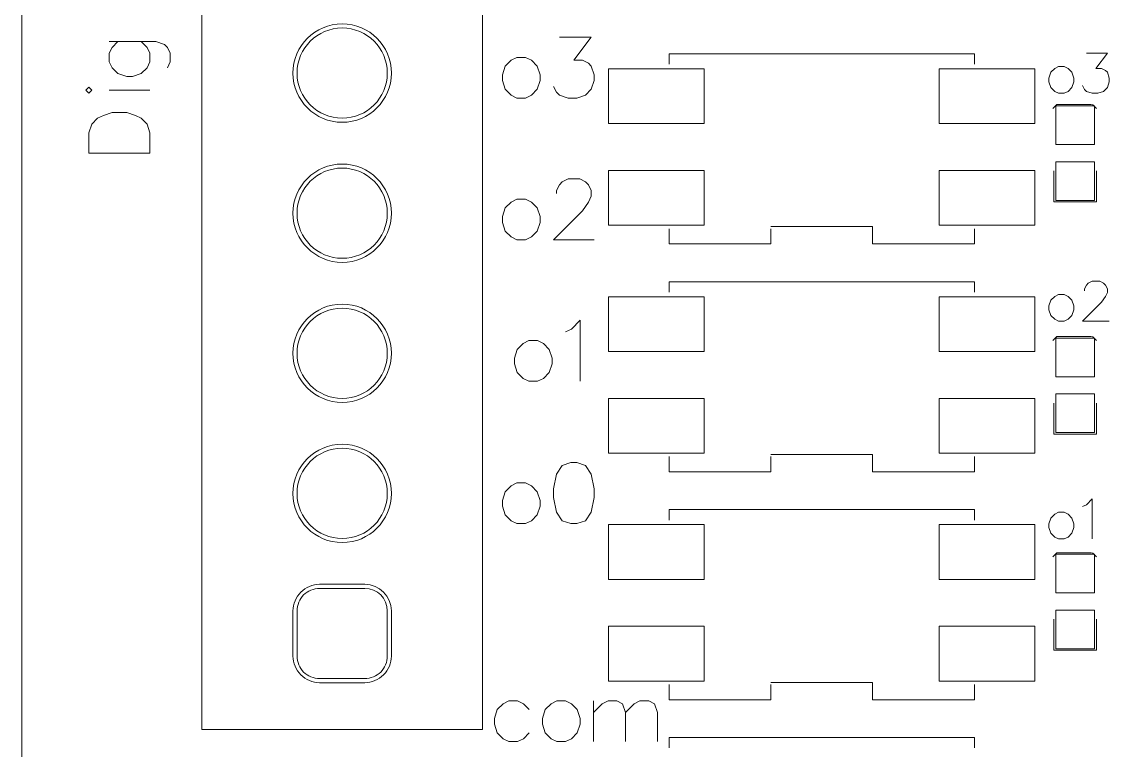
# Model space of a CAD drawing. Header units: millimetres. Extents: x -105 to 95, y -39 to 71.
# Drawn here: x -104.73 to -77.58, y -11.2 to 7 of the extents above; entities that cross this region are included whole.
import ezdxf

# ---------------------------------------------------------------- set-up
doc = ezdxf.new("R2010")
doc.units = ezdxf.units.MM
doc.header["$MEASUREMENT"] = 0
for name, color, linetype in [('KeepOutLayer', 7, 'Continuous'), ('MultiLayer', 7, 'Continuous'), ('TopOverlay', 7, 'Continuous')]:
    doc.layers.add(name, color=color, linetype=linetype)

msp = doc.modelspace()

# ---------------------------------------------------------------- linework, layer by layer
at = {"layer": 'KeepOutLayer', "lineweight": 9}
msp.add_open_spline([(-104.7259, -39.4797), (-104.7259, -39.4797), (-104.7259, 70.5203), (-104.7259, 70.5203)], degree=3, dxfattribs=at)
at = {"layer": 'MultiLayer', "lineweight": 9}
for points in [[(-100.2259, -10.6797), (-100.2259, -10.6797), (-100.2259, 25.7203), (-100.2259, 25.7203)], [(-93.2259, -10.6797), (-93.2259, -10.6797), (-93.2259, 25.7203), (-93.2259, 25.7203)], [(-88.5634, 6.2032), (-88.5634, 6.2032), (-80.9434, 6.2032), (-80.9434, 6.2032)], [(-88.5634, 5.9431), (-88.5634, 5.9431), (-88.5634, 6.2032), (-88.5634, 6.2032)], [(-80.9434, 5.9431), (-80.9434, 5.9431), (-80.9434, 6.2032), (-80.9434, 6.2032)], [(-87.6871, 5.8289), (-87.6871, 5.8289), (-90.0747, 5.8289), (-90.0747, 5.8289)], [(-90.0747, 5.8289), (-90.0747, 5.8289), (-90.0747, 4.4573), (-90.0747, 4.4573)], [(-87.6871, 4.4573), (-87.6871, 4.4573), (-87.6871, 5.8289), (-87.6871, 5.8289)], [(-79.4321, 5.8289), (-79.4321, 5.8289), (-81.8197, 5.8289), (-81.8197, 5.8289)], [(-81.8197, 5.8289), (-81.8197, 5.8289), (-81.8197, 4.4573), (-81.8197, 4.4573)], [(-79.4321, 4.4573), (-79.4321, 4.4573), (-79.4321, 5.8289), (-79.4321, 5.8289)], [(-78.9847, 4.8379), (-78.9847, 4.8379), (-78.8831, 4.9395), (-78.8831, 4.9395)], [(-77.9433, 4.9014), (-77.9433, 4.9014), (-78.9085, 4.9014), (-78.9085, 4.9014)], [(-78.9085, 4.9014), (-78.9085, 4.9014), (-78.9085, 3.9362), (-78.9085, 3.9362)], [(-78.8831, 4.9395), (-78.8831, 4.9395), (-78.0195, 4.9395), (-78.0195, 4.9395)], [(-77.9941, 4.9395), (-77.9941, 4.9395), (-77.8925, 4.8379), (-77.8925, 4.8379)], [(-77.9433, 3.9362), (-77.9433, 3.9362), (-77.9433, 4.9014), (-77.9433, 4.9014)], [(-90.0747, 4.4573), (-90.0747, 4.4573), (-87.6871, 4.4573), (-87.6871, 4.4573)], [(-81.8197, 4.4573), (-81.8197, 4.4573), (-79.4321, 4.4573), (-79.4321, 4.4573)], [(-78.9085, 3.9362), (-78.9085, 3.9362), (-77.9433, 3.9362), (-77.9433, 3.9362)], [(-87.6871, 3.2889), (-87.6871, 3.2889), (-90.0747, 3.2889), (-90.0747, 3.2889)], [(-90.0747, 3.2889), (-90.0747, 3.2889), (-90.0747, 1.9173), (-90.0747, 1.9173)], [(-87.6871, 1.9173), (-87.6871, 1.9173), (-87.6871, 3.2889), (-87.6871, 3.2889)], [(-79.4321, 3.2889), (-79.4321, 3.2889), (-81.8197, 3.2889), (-81.8197, 3.2889)], [(-81.8197, 3.2889), (-81.8197, 3.2889), (-81.8197, 1.9173), (-81.8197, 1.9173)], [(-79.4321, 1.9173), (-79.4321, 1.9173), (-79.4321, 3.2889), (-79.4321, 3.2889)], [(-78.9593, 2.5011), (-78.9593, 2.5011), (-78.9593, 3.2758), (-78.9593, 3.2758)], [(-77.9433, 3.5044), (-77.9433, 3.5044), (-78.9085, 3.5044), (-78.9085, 3.5044)], [(-78.9085, 3.5044), (-78.9085, 3.5044), (-78.9085, 2.5392), (-78.9085, 2.5392)], [(-77.9433, 2.5392), (-77.9433, 2.5392), (-77.9433, 3.5044), (-77.9433, 3.5044)], [(-77.8925, 2.5011), (-77.8925, 2.5011), (-77.8925, 3.2758), (-77.8925, 3.2758)], [(-78.9593, 2.5011), (-78.9593, 2.5011), (-77.8925, 2.5011), (-77.8925, 2.5011)], [(-78.9085, 2.5392), (-78.9085, 2.5392), (-77.9433, 2.5392), (-77.9433, 2.5392)], [(-90.0747, 1.9173), (-90.0747, 1.9173), (-87.6871, 1.9173), (-87.6871, 1.9173)], [(-81.8197, 1.9173), (-81.8197, 1.9173), (-79.4321, 1.9173), (-79.4321, 1.9173)], [(-88.5634, 1.4532), (-88.5634, 1.4532), (-88.5634, 1.8332), (-88.5634, 1.8332)], [(-86.0234, 1.884), (-86.0234, 1.884), (-83.4834, 1.884), (-83.4834, 1.884)], [(-86.0234, 1.4532), (-86.0234, 1.4532), (-86.0234, 1.8332), (-86.0234, 1.8332)], [(-83.4834, 1.4532), (-83.4834, 1.4532), (-83.4834, 1.884), (-83.4834, 1.884)], [(-80.9434, 1.4532), (-80.9434, 1.4532), (-80.9434, 1.8332), (-80.9434, 1.8332)], [(-88.5634, 1.4532), (-88.5634, 1.4532), (-86.0234, 1.4532), (-86.0234, 1.4532)], [(-83.4834, 1.4532), (-83.4834, 1.4532), (-80.9434, 1.4532), (-80.9434, 1.4532)], [(-88.5634, 0.5089), (-88.5634, 0.5089), (-80.9434, 0.5089), (-80.9434, 0.5089)], [(-88.5634, 0.2489), (-88.5634, 0.2489), (-88.5634, 0.5089), (-88.5634, 0.5089)], [(-80.9434, 0.2489), (-80.9434, 0.2489), (-80.9434, 0.5089), (-80.9434, 0.5089)], [(-87.6871, 0.1347), (-87.6871, 0.1347), (-90.0747, 0.1347), (-90.0747, 0.1347)], [(-90.0747, 0.1347), (-90.0747, 0.1347), (-90.0747, -1.2369), (-90.0747, -1.2369)], [(-87.6871, -1.2369), (-87.6871, -1.2369), (-87.6871, 0.1347), (-87.6871, 0.1347)], [(-79.4321, 0.1347), (-79.4321, 0.1347), (-81.8197, 0.1347), (-81.8197, 0.1347)], [(-81.8197, 0.1347), (-81.8197, 0.1347), (-81.8197, -1.2369), (-81.8197, -1.2369)], [(-79.4321, -1.2369), (-79.4321, -1.2369), (-79.4321, 0.1347), (-79.4321, 0.1347)], [(-78.9847, -0.9621), (-78.9847, -0.9621), (-78.8831, -0.8605), (-78.8831, -0.8605)], [(-77.9433, -0.8986), (-77.9433, -0.8986), (-78.9085, -0.8986), (-78.9085, -0.8986)], [(-78.9085, -0.8986), (-78.9085, -0.8986), (-78.9085, -1.8638), (-78.9085, -1.8638)], [(-78.8831, -0.8605), (-78.8831, -0.8605), (-78.0195, -0.8605), (-78.0195, -0.8605)], [(-77.9941, -0.8605), (-77.9941, -0.8605), (-77.8925, -0.9621), (-77.8925, -0.9621)], [(-77.9433, -1.8638), (-77.9433, -1.8638), (-77.9433, -0.8986), (-77.9433, -0.8986)], [(-90.0747, -1.2369), (-90.0747, -1.2369), (-87.6871, -1.2369), (-87.6871, -1.2369)], [(-81.8197, -1.2369), (-81.8197, -1.2369), (-79.4321, -1.2369), (-79.4321, -1.2369)], [(-78.9085, -1.8638), (-78.9085, -1.8638), (-77.9433, -1.8638), (-77.9433, -1.8638)], [(-87.6871, -2.4053), (-87.6871, -2.4053), (-90.0747, -2.4053), (-90.0747, -2.4053)], [(-90.0747, -2.4053), (-90.0747, -2.4053), (-90.0747, -3.7769), (-90.0747, -3.7769)], [(-87.6871, -3.7769), (-87.6871, -3.7769), (-87.6871, -2.4053), (-87.6871, -2.4053)], [(-79.4321, -2.4053), (-79.4321, -2.4053), (-81.8197, -2.4053), (-81.8197, -2.4053)], [(-81.8197, -2.4053), (-81.8197, -2.4053), (-81.8197, -3.7769), (-81.8197, -3.7769)], [(-79.4321, -3.7769), (-79.4321, -3.7769), (-79.4321, -2.4053), (-79.4321, -2.4053)], [(-77.9433, -2.2956), (-77.9433, -2.2956), (-78.9085, -2.2956), (-78.9085, -2.2956)], [(-78.9085, -2.2956), (-78.9085, -2.2956), (-78.9085, -3.2608), (-78.9085, -3.2608)], [(-77.9433, -3.2608), (-77.9433, -3.2608), (-77.9433, -2.2956), (-77.9433, -2.2956)], [(-78.9593, -3.2989), (-78.9593, -3.2989), (-78.9593, -2.5242), (-78.9593, -2.5242)], [(-77.8925, -3.2989), (-77.8925, -3.2989), (-77.8925, -2.5242), (-77.8925, -2.5242)], [(-78.9593, -3.2989), (-78.9593, -3.2989), (-77.8925, -3.2989), (-77.8925, -3.2989)], [(-78.9085, -3.2608), (-78.9085, -3.2608), (-77.9433, -3.2608), (-77.9433, -3.2608)], [(-90.0747, -3.7769), (-90.0747, -3.7769), (-87.6871, -3.7769), (-87.6871, -3.7769)], [(-81.8197, -3.7769), (-81.8197, -3.7769), (-79.4321, -3.7769), (-79.4321, -3.7769)], [(-88.5634, -4.2411), (-88.5634, -4.2411), (-88.5634, -3.8611), (-88.5634, -3.8611)], [(-86.0234, -3.8103), (-86.0234, -3.8103), (-83.4834, -3.8103), (-83.4834, -3.8103)], [(-86.0234, -4.2411), (-86.0234, -4.2411), (-86.0234, -3.8611), (-86.0234, -3.8611)], [(-83.4834, -4.2411), (-83.4834, -4.2411), (-83.4834, -3.8103), (-83.4834, -3.8103)], [(-80.9434, -4.2411), (-80.9434, -4.2411), (-80.9434, -3.8611), (-80.9434, -3.8611)], [(-88.5634, -4.2411), (-88.5634, -4.2411), (-86.0234, -4.2411), (-86.0234, -4.2411)], [(-83.4834, -4.2411), (-83.4834, -4.2411), (-80.9434, -4.2411), (-80.9434, -4.2411)], [(-88.5634, -5.1854), (-88.5634, -5.1854), (-80.9434, -5.1854), (-80.9434, -5.1854)], [(-88.5634, -5.4454), (-88.5634, -5.4454), (-88.5634, -5.1854), (-88.5634, -5.1854)], [(-80.9434, -5.4454), (-80.9434, -5.4454), (-80.9434, -5.1854), (-80.9434, -5.1854)], [(-87.6871, -5.5596), (-87.6871, -5.5596), (-90.0747, -5.5596), (-90.0747, -5.5596)], [(-90.0747, -5.5596), (-90.0747, -5.5596), (-90.0747, -6.9312), (-90.0747, -6.9312)], [(-87.6871, -6.9312), (-87.6871, -6.9312), (-87.6871, -5.5596), (-87.6871, -5.5596)], [(-79.4321, -5.5596), (-79.4321, -5.5596), (-81.8197, -5.5596), (-81.8197, -5.5596)], [(-81.8197, -5.5596), (-81.8197, -5.5596), (-81.8197, -6.9312), (-81.8197, -6.9312)], [(-79.4321, -6.9312), (-79.4321, -6.9312), (-79.4321, -5.5596), (-79.4321, -5.5596)], [(-78.9847, -6.3621), (-78.9847, -6.3621), (-78.8831, -6.2605), (-78.8831, -6.2605)], [(-77.9433, -6.2986), (-77.9433, -6.2986), (-78.9085, -6.2986), (-78.9085, -6.2986)], [(-78.9085, -6.2986), (-78.9085, -6.2986), (-78.9085, -7.2638), (-78.9085, -7.2638)], [(-78.8831, -6.2605), (-78.8831, -6.2605), (-78.0195, -6.2605), (-78.0195, -6.2605)], [(-77.9941, -6.2605), (-77.9941, -6.2605), (-77.8925, -6.3621), (-77.8925, -6.3621)], [(-77.9433, -7.2638), (-77.9433, -7.2638), (-77.9433, -6.2986), (-77.9433, -6.2986)], [(-96.1624, -7.0511), (-96.1624, -7.0511), (-97.2894, -7.0511), (-97.2894, -7.0511)], [(-95.4973, -7.7162), (-95.4973, -7.3489), (-95.7951, -7.0511), (-96.1624, -7.0511)], [(-90.0747, -6.9312), (-90.0747, -6.9312), (-87.6871, -6.9312), (-87.6871, -6.9312)], [(-81.8197, -6.9312), (-81.8197, -6.9312), (-79.4321, -6.9312), (-79.4321, -6.9312)], [(-96.1624, -7.1527), (-96.1624, -7.1527), (-97.2894, -7.1527), (-97.2894, -7.1527)], [(-95.5989, -7.7162), (-95.5989, -7.405), (-95.8512, -7.1527), (-96.1624, -7.1527)], [(-78.9085, -7.2638), (-78.9085, -7.2638), (-77.9433, -7.2638), (-77.9433, -7.2638)], [(-97.9545, -7.7162), (-97.9545, -7.7162), (-97.9545, -8.8432), (-97.9545, -8.8432)], [(-97.8529, -7.7162), (-97.8529, -7.7162), (-97.8529, -8.8432), (-97.8529, -8.8432)], [(-95.5989, -8.8432), (-95.5989, -8.8432), (-95.5989, -7.7162), (-95.5989, -7.7162)], [(-95.4973, -8.8432), (-95.4973, -8.8432), (-95.4973, -7.7162), (-95.4973, -7.7162)], [(-77.9433, -7.6956), (-77.9433, -7.6956), (-78.9085, -7.6956), (-78.9085, -7.6956)], [(-78.9085, -7.6956), (-78.9085, -7.6956), (-78.9085, -8.6608), (-78.9085, -8.6608)], [(-77.9433, -8.6608), (-77.9433, -8.6608), (-77.9433, -7.6956), (-77.9433, -7.6956)], [(-87.6871, -8.0996), (-87.6871, -8.0996), (-90.0747, -8.0996), (-90.0747, -8.0996)], [(-90.0747, -8.0996), (-90.0747, -8.0996), (-90.0747, -9.4712), (-90.0747, -9.4712)], [(-87.6871, -9.4712), (-87.6871, -9.4712), (-87.6871, -8.0996), (-87.6871, -8.0996)], [(-79.4321, -8.0996), (-79.4321, -8.0996), (-81.8197, -8.0996), (-81.8197, -8.0996)], [(-81.8197, -8.0996), (-81.8197, -8.0996), (-81.8197, -9.4712), (-81.8197, -9.4712)], [(-79.4321, -9.4712), (-79.4321, -9.4712), (-79.4321, -8.0996), (-79.4321, -8.0996)], [(-78.9593, -8.6989), (-78.9593, -8.6989), (-78.9593, -7.9242), (-78.9593, -7.9242)], [(-77.8925, -8.6989), (-77.8925, -8.6989), (-77.8925, -7.9242), (-77.8925, -7.9242)], [(-78.9085, -8.6608), (-78.9085, -8.6608), (-77.9433, -8.6608), (-77.9433, -8.6608)], [(-78.9593, -8.6989), (-78.9593, -8.6989), (-77.8925, -8.6989), (-77.8925, -8.6989)], [(-97.2894, -9.4067), (-97.2894, -9.4067), (-96.1624, -9.4067), (-96.1624, -9.4067)], [(-90.0747, -9.4712), (-90.0747, -9.4712), (-87.6871, -9.4712), (-87.6871, -9.4712)], [(-81.8197, -9.4712), (-81.8197, -9.4712), (-79.4321, -9.4712), (-79.4321, -9.4712)], [(-97.2894, -9.5083), (-97.2894, -9.5083), (-96.1624, -9.5083), (-96.1624, -9.5083)], [(-88.5634, -9.9354), (-88.5634, -9.9354), (-88.5634, -9.5554), (-88.5634, -9.5554)], [(-86.0234, -9.5046), (-86.0234, -9.5046), (-83.4834, -9.5046), (-83.4834, -9.5046)], [(-86.0234, -9.9354), (-86.0234, -9.9354), (-86.0234, -9.5554), (-86.0234, -9.5554)], [(-83.4834, -9.9354), (-83.4834, -9.9354), (-83.4834, -9.5046), (-83.4834, -9.5046)], [(-80.9434, -9.9354), (-80.9434, -9.9354), (-80.9434, -9.5554), (-80.9434, -9.5554)], [(-88.5634, -9.9354), (-88.5634, -9.9354), (-86.0234, -9.9354), (-86.0234, -9.9354)], [(-83.4834, -9.9354), (-83.4834, -9.9354), (-80.9434, -9.9354), (-80.9434, -9.9354)], [(-100.2259, -10.6797), (-100.2259, -10.6797), (-93.2259, -10.6797), (-93.2259, -10.6797)], [(-88.5634, -10.8797), (-88.5634, -10.8797), (-80.9434, -10.8797), (-80.9434, -10.8797)], [(-88.5634, -11.1397), (-88.5634, -11.1397), (-88.5634, -10.8797), (-88.5634, -10.8797)], [(-80.9434, -11.1397), (-80.9434, -11.1397), (-80.9434, -10.8797), (-80.9434, -10.8797)]]:
    msp.add_open_spline(points, degree=3, dxfattribs=at)
for points, knots in [([(-96.7259, 6.9489), (-97.4045, 6.9489), (-97.9545, 6.3989), (-97.9545, 5.7203), (-97.9545, 5.7203), (-97.9545, 5.0418), (-97.4045, 4.4917), (-96.7259, 4.4917), (-96.7259, 4.4917), (-96.0474, 4.4917), (-95.4973, 5.0418), (-95.4973, 5.7203), (-95.4973, 5.7203), (-95.4973, 6.3989), (-96.0474, 6.9489), (-96.7259, 6.9489)], [0, 0, 0, 0, 0.2, 0.2, 0.2, 0.2, 0.4, 0.4, 0.4, 0.4, 0.6, 0.6, 0.6, 0.6, 1, 1, 1, 1]), ([(-96.7259, 6.8473), (-97.3483, 6.8473), (-97.8529, 6.3428), (-97.8529, 5.7203), (-97.8529, 5.7203), (-97.8529, 5.0979), (-97.3483, 4.5933), (-96.7259, 4.5933), (-96.7259, 4.5933), (-96.1035, 4.5933), (-95.5989, 5.0979), (-95.5989, 5.7203), (-95.5989, 5.7203), (-95.5989, 6.3428), (-96.1035, 6.8473), (-96.7259, 6.8473)], [0, 0, 0, 0, 0.2, 0.2, 0.2, 0.2, 0.4, 0.4, 0.4, 0.4, 0.6, 0.6, 0.6, 0.6, 1, 1, 1, 1]), ([(-96.7259, 3.4489), (-97.4045, 3.4489), (-97.9545, 2.8989), (-97.9545, 2.2203), (-97.9545, 2.2203), (-97.9545, 1.5418), (-97.4045, 0.9917), (-96.7259, 0.9917), (-96.7259, 0.9917), (-96.0474, 0.9917), (-95.4973, 1.5418), (-95.4973, 2.2203), (-95.4973, 2.2203), (-95.4973, 2.8988), (-96.0474, 3.4489), (-96.7259, 3.4489)], [0, 0, 0, 0, 0.2, 0.2, 0.2, 0.2, 0.4, 0.4, 0.4, 0.4, 0.6, 0.6, 0.6, 0.6, 1, 1, 1, 1]), ([(-96.7259, 3.3473), (-97.3483, 3.3473), (-97.8529, 2.8427), (-97.8529, 2.2203), (-97.8529, 2.2203), (-97.8529, 1.5979), (-97.3483, 1.0933), (-96.7259, 1.0933), (-96.7259, 1.0933), (-96.1035, 1.0933), (-95.5989, 1.5979), (-95.5989, 2.2203), (-95.5989, 2.2203), (-95.5989, 2.8427), (-96.1035, 3.3473), (-96.7259, 3.3473)], [0, 0, 0, 0, 0.2, 0.2, 0.2, 0.2, 0.4, 0.4, 0.4, 0.4, 0.6, 0.6, 0.6, 0.6, 1, 1, 1, 1]), ([(-96.7259, -0.0511), (-97.4045, -0.0511), (-97.9545, -0.6012), (-97.9545, -1.2797), (-97.9545, -1.2797), (-97.9545, -1.9582), (-97.4045, -2.5083), (-96.7259, -2.5083), (-96.7259, -2.5083), (-96.0474, -2.5083), (-95.4973, -1.9582), (-95.4973, -1.2797), (-95.4973, -1.2797), (-95.4973, -0.6012), (-96.0474, -0.0511), (-96.7259, -0.0511)], [0, 0, 0, 0, 0.2, 0.2, 0.2, 0.2, 0.4, 0.4, 0.4, 0.4, 0.6, 0.6, 0.6, 0.6, 1, 1, 1, 1]), ([(-96.7259, -0.1527), (-97.3483, -0.1527), (-97.8529, -0.6573), (-97.8529, -1.2797), (-97.8529, -1.2797), (-97.8529, -1.9021), (-97.3483, -2.4067), (-96.7259, -2.4067), (-96.7259, -2.4067), (-96.1035, -2.4067), (-95.5989, -1.9021), (-95.5989, -1.2797), (-95.5989, -1.2797), (-95.5989, -0.6573), (-96.1035, -0.1527), (-96.7259, -0.1527)], [0, 0, 0, 0, 0.2, 0.2, 0.2, 0.2, 0.4, 0.4, 0.4, 0.4, 0.6, 0.6, 0.6, 0.6, 1, 1, 1, 1]), ([(-96.7259, -3.5511), (-97.4045, -3.5511), (-97.9545, -4.1011), (-97.9545, -4.7797), (-97.9545, -4.7797), (-97.9545, -5.4582), (-97.4045, -6.0083), (-96.7259, -6.0083), (-96.7259, -6.0083), (-96.0474, -6.0083), (-95.4973, -5.4582), (-95.4973, -4.7797), (-95.4973, -4.7797), (-95.4973, -4.1011), (-96.0474, -3.5511), (-96.7259, -3.5511)], [0, 0, 0, 0, 0.2, 0.2, 0.2, 0.2, 0.4, 0.4, 0.4, 0.4, 0.6, 0.6, 0.6, 0.6, 1, 1, 1, 1]), ([(-96.7259, -3.6527), (-97.3483, -3.6527), (-97.8529, -4.1572), (-97.8529, -4.7797), (-97.8529, -4.7797), (-97.8529, -5.4021), (-97.3483, -5.9067), (-96.7259, -5.9067), (-96.7259, -5.9067), (-96.1035, -5.9067), (-95.5989, -5.4021), (-95.5989, -4.7797), (-95.5989, -4.7797), (-95.5989, -4.1573), (-96.1035, -3.6527), (-96.7259, -3.6527)], [0, 0, 0, 0, 0.2, 0.2, 0.2, 0.2, 0.4, 0.4, 0.4, 0.4, 0.6, 0.6, 0.6, 0.6, 1, 1, 1, 1]), ([(-97.2894, -7.0511), (-97.4658, -7.0511), (-97.635, -7.1212), (-97.7597, -7.2459), (-97.7597, -7.2459), (-97.8844, -7.3706), (-97.9545, -7.5398), (-97.9545, -7.7162)], [0, 0, 0, 0, 0.3333333, 0.3333333, 0.3333333, 0.3333333, 1, 1, 1, 1]), ([(-97.2894, -7.1527), (-97.4389, -7.1527), (-97.5822, -7.2121), (-97.6879, -7.3177), (-97.6879, -7.3177), (-97.7935, -7.4234), (-97.8529, -7.5667), (-97.8529, -7.7162)], [0, 0, 0, 0, 0.3333333, 0.3333333, 0.3333333, 0.3333333, 1, 1, 1, 1]), ([(-97.9545, -8.8432), (-97.9545, -9.0196), (-97.8844, -9.1888), (-97.7597, -9.3135), (-97.7597, -9.3135), (-97.635, -9.4382), (-97.4658, -9.5083), (-97.2894, -9.5083)], [0, 0, 0, 0, 0.3333333, 0.3333333, 0.3333333, 0.3333333, 1, 1, 1, 1]), ([(-97.8529, -8.8432), (-97.8529, -8.9926), (-97.7935, -9.136), (-97.6879, -9.2416), (-97.6879, -9.2416), (-97.5822, -9.3473), (-97.4389, -9.4067), (-97.2894, -9.4067)], [0, 0, 0, 0, 0.3333333, 0.3333333, 0.3333333, 0.3333333, 1, 1, 1, 1]), ([(-96.1624, -9.5083), (-95.986, -9.5083), (-95.8168, -9.4382), (-95.6921, -9.3135), (-95.6921, -9.3135), (-95.5674, -9.1888), (-95.4973, -9.0196), (-95.4973, -8.8432)], [0, 0, 0, 0, 0.3333333, 0.3333333, 0.3333333, 0.3333333, 1, 1, 1, 1]), ([(-96.1624, -9.4067), (-96.013, -9.4067), (-95.8696, -9.3473), (-95.764, -9.2416), (-95.764, -9.2416), (-95.6583, -9.136), (-95.5989, -8.9926), (-95.5989, -8.8432)], [0, 0, 0, 0, 0.3333333, 0.3333333, 0.3333333, 0.3333333, 1, 1, 1, 1])]:
    msp.add_open_spline(points, degree=3, knots=knots, dxfattribs=at)
at = {"layer": 'TopOverlay', "color": 6, "lineweight": 9}
for points in [[(-91.3038, 6.6218), (-91.3038, 6.6218), (-90.5057, 6.6218), (-90.5057, 6.6218)], [(-90.5057, 6.6218), (-90.5057, 6.6218), (-90.941, 6.0413), (-90.941, 6.0413)], [(-102.5417, 6.5065), (-102.5417, 6.5065), (-101.3808, 6.5065), (-101.3808, 6.5065)], [(-102.4691, 6.3613), (-102.4691, 6.3613), (-102.5417, 6.2162), (-102.5417, 6.2162)], [(-102.324, 6.5065), (-102.324, 6.5065), (-102.4691, 6.3613), (-102.4691, 6.3613)], [(-101.5985, 6.3613), (-101.5985, 6.3613), (-101.7436, 6.5065), (-101.7436, 6.5065)], [(-101.5259, 6.2162), (-101.5259, 6.2162), (-101.5985, 6.3613), (-101.5985, 6.3613)], [(-101.3808, 6.5065), (-101.3808, 6.5065), (-101.1631, 6.4339), (-101.1631, 6.4339)], [(-101.1631, 6.4339), (-101.1631, 6.4339), (-101.0906, 6.3613), (-101.0906, 6.3613)], [(-101.0906, 6.3613), (-101.0906, 6.3613), (-101.018, 6.2162), (-101.018, 6.2162)], [(-102.5417, 6.2162), (-102.5417, 6.2162), (-102.5417, 5.9986), (-102.5417, 5.9986)], [(-102.5417, 5.9986), (-102.5417, 5.9986), (-102.4691, 5.8535), (-102.4691, 5.8535)], [(-101.5985, 5.8535), (-101.5985, 5.8535), (-101.5259, 5.9986), (-101.5259, 5.9986)], [(-101.5259, 5.9986), (-101.5259, 5.9986), (-101.5259, 6.2162), (-101.5259, 6.2162)], [(-101.018, 5.9986), (-101.018, 5.9986), (-101.0906, 5.8535), (-101.0906, 5.8535)], [(-101.018, 6.2162), (-101.018, 6.2162), (-101.018, 5.9986), (-101.018, 5.9986)], [(-92.5082, 6.0413), (-92.5082, 6.0413), (-92.6533, 5.8962), (-92.6533, 5.8962)], [(-92.3631, 6.1139), (-92.3631, 6.1139), (-92.5082, 6.0413), (-92.5082, 6.0413)], [(-92.1455, 6.1139), (-92.1455, 6.1139), (-92.3631, 6.1139), (-92.3631, 6.1139)], [(-92.0003, 6.0413), (-92.0003, 6.0413), (-92.1455, 6.1139), (-92.1455, 6.1139)], [(-91.8552, 5.8962), (-91.8552, 5.8962), (-92.0003, 6.0413), (-92.0003, 6.0413)], [(-90.941, 6.0413), (-90.941, 6.0413), (-90.7234, 6.0413), (-90.7234, 6.0413)], [(-90.7234, 6.0413), (-90.7234, 6.0413), (-90.5782, 5.9688), (-90.5782, 5.9688)], [(-78.1465, 6.2159), (-78.1465, 6.2159), (-77.6228, 6.2159), (-77.6228, 6.2159)], [(-77.6228, 6.2159), (-77.6228, 6.2159), (-77.9085, 5.8351), (-77.9085, 5.8351)], [(-102.4691, 5.8535), (-102.4691, 5.8535), (-102.324, 5.7083), (-102.324, 5.7083)], [(-102.324, 5.7083), (-102.324, 5.7083), (-102.1063, 5.6358), (-102.1063, 5.6358)], [(-101.9612, 5.6358), (-101.9612, 5.6358), (-101.7436, 5.7083), (-101.7436, 5.7083)], [(-101.7436, 5.7083), (-101.7436, 5.7083), (-101.5985, 5.8535), (-101.5985, 5.8535)], [(-92.6533, 5.8962), (-92.6533, 5.8962), (-92.7259, 5.6785), (-92.7259, 5.6785)], [(-91.7827, 5.6785), (-91.7827, 5.6785), (-91.8552, 5.8962), (-91.8552, 5.8962)], [(-90.5782, 5.9688), (-90.5782, 5.9688), (-90.5057, 5.8962), (-90.5057, 5.8962)], [(-90.5057, 5.8962), (-90.5057, 5.8962), (-90.4331, 5.6785), (-90.4331, 5.6785)], [(-79.0321, 5.7398), (-79.0321, 5.7398), (-79.0797, 5.597), (-79.0797, 5.597)], [(-78.9368, 5.8351), (-78.9368, 5.8351), (-79.0321, 5.7398), (-79.0321, 5.7398)], [(-78.8416, 5.8827), (-78.8416, 5.8827), (-78.9368, 5.8351), (-78.9368, 5.8351)], [(-78.6988, 5.8827), (-78.6988, 5.8827), (-78.8416, 5.8827), (-78.8416, 5.8827)], [(-78.6036, 5.8351), (-78.6036, 5.8351), (-78.6988, 5.8827), (-78.6988, 5.8827)], [(-78.5084, 5.7398), (-78.5084, 5.7398), (-78.6036, 5.8351), (-78.6036, 5.8351)], [(-78.4608, 5.597), (-78.4608, 5.597), (-78.5084, 5.7398), (-78.5084, 5.7398)], [(-77.9085, 5.8351), (-77.9085, 5.8351), (-77.7657, 5.8351), (-77.7657, 5.8351)], [(-77.7657, 5.8351), (-77.7657, 5.8351), (-77.6705, 5.7874), (-77.6705, 5.7874)], [(-77.6705, 5.7874), (-77.6705, 5.7874), (-77.6228, 5.7398), (-77.6228, 5.7398)], [(-77.6228, 5.7398), (-77.6228, 5.7398), (-77.5752, 5.597), (-77.5752, 5.597)], [(-102.1063, 5.6358), (-102.1063, 5.6358), (-101.9612, 5.6358), (-101.9612, 5.6358)], [(-92.7259, 5.6785), (-92.7259, 5.6785), (-92.7259, 5.5334), (-92.7259, 5.5334)], [(-92.7259, 5.5334), (-92.7259, 5.5334), (-92.6533, 5.3158), (-92.6533, 5.3158)], [(-91.8552, 5.3158), (-91.8552, 5.3158), (-91.7827, 5.5334), (-91.7827, 5.5334)], [(-91.7827, 5.5334), (-91.7827, 5.5334), (-91.7827, 5.6785), (-91.7827, 5.6785)], [(-90.4331, 5.5334), (-90.4331, 5.5334), (-90.5057, 5.3158), (-90.5057, 5.3158)], [(-90.4331, 5.6785), (-90.4331, 5.6785), (-90.4331, 5.5334), (-90.4331, 5.5334)], [(-79.0797, 5.597), (-79.0797, 5.597), (-79.0797, 5.5018), (-79.0797, 5.5018)], [(-79.0797, 5.5018), (-79.0797, 5.5018), (-79.0321, 5.359), (-79.0321, 5.359)], [(-78.5084, 5.359), (-78.5084, 5.359), (-78.4608, 5.5018), (-78.4608, 5.5018)], [(-78.4608, 5.5018), (-78.4608, 5.5018), (-78.4608, 5.597), (-78.4608, 5.597)], [(-77.5752, 5.5018), (-77.5752, 5.5018), (-77.6228, 5.359), (-77.6228, 5.359)], [(-77.5752, 5.597), (-77.5752, 5.597), (-77.5752, 5.5018), (-77.5752, 5.5018)], [(-103.0496, 5.3673), (-103.0496, 5.3673), (-103.1221, 5.2948), (-103.1221, 5.2948)], [(-103.1221, 5.2948), (-103.1221, 5.2948), (-103.0496, 5.2222), (-103.0496, 5.2222)], [(-102.977, 5.2948), (-102.977, 5.2948), (-103.0496, 5.3673), (-103.0496, 5.3673)], [(-103.0496, 5.2222), (-103.0496, 5.2222), (-102.977, 5.2948), (-102.977, 5.2948)], [(-102.5417, 5.2948), (-102.5417, 5.2948), (-101.5259, 5.2948), (-101.5259, 5.2948)], [(-92.6533, 5.3158), (-92.6533, 5.3158), (-92.5082, 5.1706), (-92.5082, 5.1706)], [(-92.5082, 5.1706), (-92.5082, 5.1706), (-92.3631, 5.0981), (-92.3631, 5.0981)], [(-92.1455, 5.0981), (-92.1455, 5.0981), (-92.0003, 5.1706), (-92.0003, 5.1706)], [(-92.0003, 5.1706), (-92.0003, 5.1706), (-91.8552, 5.3158), (-91.8552, 5.3158)], [(-91.3764, 5.2432), (-91.3764, 5.2432), (-91.4489, 5.3883), (-91.4489, 5.3883)], [(-91.3038, 5.1706), (-91.3038, 5.1706), (-91.3764, 5.2432), (-91.3764, 5.2432)], [(-91.0861, 5.0981), (-91.0861, 5.0981), (-91.3038, 5.1706), (-91.3038, 5.1706)], [(-90.6508, 5.1706), (-90.6508, 5.1706), (-90.8685, 5.0981), (-90.8685, 5.0981)], [(-90.5057, 5.3158), (-90.5057, 5.3158), (-90.6508, 5.1706), (-90.6508, 5.1706)], [(-79.0321, 5.359), (-79.0321, 5.359), (-78.9368, 5.2638), (-78.9368, 5.2638)], [(-78.9368, 5.2638), (-78.9368, 5.2638), (-78.8416, 5.2161), (-78.8416, 5.2161)], [(-78.8416, 5.2161), (-78.8416, 5.2161), (-78.6988, 5.2161), (-78.6988, 5.2161)], [(-78.6988, 5.2161), (-78.6988, 5.2161), (-78.6036, 5.2638), (-78.6036, 5.2638)], [(-78.6036, 5.2638), (-78.6036, 5.2638), (-78.5084, 5.359), (-78.5084, 5.359)], [(-78.1942, 5.3114), (-78.1942, 5.3114), (-78.2418, 5.4066), (-78.2418, 5.4066)], [(-78.1465, 5.2638), (-78.1465, 5.2638), (-78.1942, 5.3114), (-78.1942, 5.3114)], [(-78.0037, 5.2161), (-78.0037, 5.2161), (-78.1465, 5.2638), (-78.1465, 5.2638)], [(-77.8609, 5.2161), (-77.8609, 5.2161), (-78.0037, 5.2161), (-78.0037, 5.2161)], [(-77.7181, 5.2638), (-77.7181, 5.2638), (-77.8609, 5.2161), (-77.8609, 5.2161)], [(-77.6228, 5.359), (-77.6228, 5.359), (-77.7181, 5.2638), (-77.7181, 5.2638)], [(-92.3631, 5.0981), (-92.3631, 5.0981), (-92.1455, 5.0981), (-92.1455, 5.0981)], [(-90.8685, 5.0981), (-90.8685, 5.0981), (-91.0861, 5.0981), (-91.0861, 5.0981)], [(-102.8319, 4.591), (-102.8319, 4.591), (-102.6868, 4.6635), (-102.6868, 4.6635)], [(-102.6868, 4.6635), (-102.6868, 4.6635), (-102.4691, 4.7361), (-102.4691, 4.7361)], [(-102.4691, 4.7361), (-102.4691, 4.7361), (-102.1063, 4.7361), (-102.1063, 4.7361)], [(-102.1063, 4.7361), (-102.1063, 4.7361), (-101.8887, 4.6635), (-101.8887, 4.6635)], [(-101.8887, 4.6635), (-101.8887, 4.6635), (-101.7436, 4.591), (-101.7436, 4.591)], [(-103.0496, 4.2282), (-103.0496, 4.2282), (-102.977, 4.4459), (-102.977, 4.4459)], [(-102.977, 4.4459), (-102.977, 4.4459), (-102.8319, 4.591), (-102.8319, 4.591)], [(-101.7436, 4.591), (-101.7436, 4.591), (-101.5985, 4.4459), (-101.5985, 4.4459)], [(-101.5985, 4.4459), (-101.5985, 4.4459), (-101.5259, 4.2282), (-101.5259, 4.2282)], [(-103.0496, 3.7203), (-103.0496, 3.7203), (-103.0496, 4.2282), (-103.0496, 4.2282)], [(-101.5259, 4.2282), (-101.5259, 4.2282), (-101.5259, 3.7203), (-101.5259, 3.7203)], [(-103.0496, 3.7203), (-103.0496, 3.7203), (-101.5259, 3.7203), (-101.5259, 3.7203)], [(-91.3038, 2.9322), (-91.3038, 2.9322), (-91.2313, 3.0048), (-91.2313, 3.0048)], [(-91.2313, 3.0048), (-91.2313, 3.0048), (-91.0861, 3.0773), (-91.0861, 3.0773)], [(-91.0861, 3.0773), (-91.0861, 3.0773), (-90.7959, 3.0773), (-90.7959, 3.0773)], [(-90.7959, 3.0773), (-90.7959, 3.0773), (-90.6508, 3.0048), (-90.6508, 3.0048)], [(-90.6508, 3.0048), (-90.6508, 3.0048), (-90.5782, 2.9322), (-90.5782, 2.9322)], [(-91.3764, 2.7871), (-91.3764, 2.7871), (-91.3038, 2.9322), (-91.3038, 2.9322)], [(-91.3764, 2.7145), (-91.3764, 2.7145), (-91.3764, 2.7871), (-91.3764, 2.7871)], [(-90.5782, 2.9322), (-90.5782, 2.9322), (-90.5057, 2.7871), (-90.5057, 2.7871)], [(-90.5057, 2.7871), (-90.5057, 2.7871), (-90.5057, 2.642), (-90.5057, 2.642)], [(-92.5082, 2.4969), (-92.5082, 2.4969), (-92.6533, 2.3518), (-92.6533, 2.3518)], [(-92.3631, 2.5694), (-92.3631, 2.5694), (-92.5082, 2.4969), (-92.5082, 2.4969)], [(-92.1455, 2.5694), (-92.1455, 2.5694), (-92.3631, 2.5694), (-92.3631, 2.5694)], [(-92.0003, 2.4969), (-92.0003, 2.4969), (-92.1455, 2.5694), (-92.1455, 2.5694)], [(-91.8552, 2.3518), (-91.8552, 2.3518), (-92.0003, 2.4969), (-92.0003, 2.4969)], [(-90.5782, 2.4969), (-90.5782, 2.4969), (-90.7234, 2.2792), (-90.7234, 2.2792)], [(-90.5057, 2.642), (-90.5057, 2.642), (-90.5782, 2.4969), (-90.5782, 2.4969)], [(-92.6533, 2.3518), (-92.6533, 2.3518), (-92.7259, 2.1341), (-92.7259, 2.1341)], [(-91.7827, 2.1341), (-91.7827, 2.1341), (-91.8552, 2.3518), (-91.8552, 2.3518)], [(-90.7234, 2.2792), (-90.7234, 2.2792), (-91.4489, 1.5536), (-91.4489, 1.5536)], [(-92.7259, 2.1341), (-92.7259, 2.1341), (-92.7259, 1.989), (-92.7259, 1.989)], [(-92.7259, 1.989), (-92.7259, 1.989), (-92.6533, 1.7713), (-92.6533, 1.7713)], [(-91.8552, 1.7713), (-91.8552, 1.7713), (-91.7827, 1.989), (-91.7827, 1.989)], [(-91.7827, 1.989), (-91.7827, 1.989), (-91.7827, 2.1341), (-91.7827, 2.1341)], [(-92.6533, 1.7713), (-92.6533, 1.7713), (-92.5082, 1.6262), (-92.5082, 1.6262)], [(-92.0003, 1.6262), (-92.0003, 1.6262), (-91.8552, 1.7713), (-91.8552, 1.7713)], [(-92.5082, 1.6262), (-92.5082, 1.6262), (-92.3631, 1.5536), (-92.3631, 1.5536)], [(-92.3631, 1.5536), (-92.3631, 1.5536), (-92.1455, 1.5536), (-92.1455, 1.5536)], [(-92.1455, 1.5536), (-92.1455, 1.5536), (-92.0003, 1.6262), (-92.0003, 1.6262)], [(-91.4489, 1.5536), (-91.4489, 1.5536), (-90.4331, 1.5536), (-90.4331, 1.5536)], [(-78.1942, 0.3312), (-78.1942, 0.3312), (-78.1465, 0.4264), (-78.1465, 0.4264)], [(-78.1942, 0.2836), (-78.1942, 0.2836), (-78.1942, 0.3312), (-78.1942, 0.3312)], [(-78.1465, 0.4264), (-78.1465, 0.4264), (-78.0989, 0.474), (-78.0989, 0.474)], [(-78.0989, 0.474), (-78.0989, 0.474), (-78.0037, 0.5217), (-78.0037, 0.5217)], [(-78.0037, 0.5217), (-78.0037, 0.5217), (-77.8133, 0.5217), (-77.8133, 0.5217)], [(-77.8133, 0.5217), (-77.8133, 0.5217), (-77.7181, 0.474), (-77.7181, 0.474)], [(-77.7181, 0.474), (-77.7181, 0.474), (-77.6705, 0.4264), (-77.6705, 0.4264)], [(-77.6705, 0.4264), (-77.6705, 0.4264), (-77.6228, 0.3312), (-77.6228, 0.3312)], [(-77.6228, 0.3312), (-77.6228, 0.3312), (-77.6228, 0.236), (-77.6228, 0.236)], [(-79.0321, 0.0456), (-79.0321, 0.0456), (-79.0797, -0.0973), (-79.0797, -0.0973)], [(-78.9368, 0.1408), (-78.9368, 0.1408), (-79.0321, 0.0456), (-79.0321, 0.0456)], [(-78.8416, 0.1884), (-78.8416, 0.1884), (-78.9368, 0.1408), (-78.9368, 0.1408)], [(-78.6988, 0.1884), (-78.6988, 0.1884), (-78.8416, 0.1884), (-78.8416, 0.1884)], [(-78.6036, 0.1408), (-78.6036, 0.1408), (-78.6988, 0.1884), (-78.6988, 0.1884)], [(-78.5084, 0.0456), (-78.5084, 0.0456), (-78.6036, 0.1408), (-78.6036, 0.1408)], [(-78.4608, -0.0973), (-78.4608, -0.0973), (-78.5084, 0.0456), (-78.5084, 0.0456)], [(-77.6705, 0.1408), (-77.6705, 0.1408), (-77.7657, -0.002), (-77.7657, -0.002)], [(-77.6228, 0.236), (-77.6228, 0.236), (-77.6705, 0.1408), (-77.6705, 0.1408)], [(-79.0797, -0.0973), (-79.0797, -0.0973), (-79.0797, -0.1925), (-79.0797, -0.1925)], [(-79.0797, -0.1925), (-79.0797, -0.1925), (-79.0321, -0.3353), (-79.0321, -0.3353)], [(-78.5084, -0.3353), (-78.5084, -0.3353), (-78.4608, -0.1925), (-78.4608, -0.1925)], [(-78.4608, -0.1925), (-78.4608, -0.1925), (-78.4608, -0.0973), (-78.4608, -0.0973)], [(-77.7657, -0.002), (-77.7657, -0.002), (-78.2418, -0.4781), (-78.2418, -0.4781)], [(-91.0038, -0.6737), (-91.0038, -0.6737), (-90.7861, -0.456), (-90.7861, -0.456)], [(-90.7861, -0.456), (-90.7861, -0.456), (-90.7861, -1.9797), (-90.7861, -1.9797)], [(-79.0321, -0.3353), (-79.0321, -0.3353), (-78.9368, -0.4305), (-78.9368, -0.4305)], [(-78.9368, -0.4305), (-78.9368, -0.4305), (-78.8416, -0.4781), (-78.8416, -0.4781)], [(-78.8416, -0.4781), (-78.8416, -0.4781), (-78.6988, -0.4781), (-78.6988, -0.4781)], [(-78.6988, -0.4781), (-78.6988, -0.4781), (-78.6036, -0.4305), (-78.6036, -0.4305)], [(-78.6036, -0.4305), (-78.6036, -0.4305), (-78.5084, -0.3353), (-78.5084, -0.3353)], [(-78.2418, -0.4781), (-78.2418, -0.4781), (-77.5752, -0.4781), (-77.5752, -0.4781)], [(-91.1489, -0.7462), (-91.1489, -0.7462), (-91.0038, -0.6737), (-91.0038, -0.6737)], [(-92.2082, -1.0365), (-92.2082, -1.0365), (-92.3533, -1.1816), (-92.3533, -1.1816)], [(-92.0631, -0.9639), (-92.0631, -0.9639), (-92.2082, -1.0365), (-92.2082, -1.0365)], [(-91.8455, -0.9639), (-91.8455, -0.9639), (-92.0631, -0.9639), (-92.0631, -0.9639)], [(-91.7003, -1.0365), (-91.7003, -1.0365), (-91.8455, -0.9639), (-91.8455, -0.9639)], [(-91.5552, -1.1816), (-91.5552, -1.1816), (-91.7003, -1.0365), (-91.7003, -1.0365)], [(-92.3533, -1.1816), (-92.3533, -1.1816), (-92.4259, -1.3992), (-92.4259, -1.3992)], [(-91.4827, -1.3992), (-91.4827, -1.3992), (-91.5552, -1.1816), (-91.5552, -1.1816)], [(-92.4259, -1.3992), (-92.4259, -1.3992), (-92.4259, -1.5444), (-92.4259, -1.5444)], [(-92.4259, -1.5444), (-92.4259, -1.5444), (-92.3533, -1.762), (-92.3533, -1.762)], [(-91.5552, -1.762), (-91.5552, -1.762), (-91.4827, -1.5444), (-91.4827, -1.5444)], [(-91.4827, -1.5444), (-91.4827, -1.5444), (-91.4827, -1.3992), (-91.4827, -1.3992)], [(-92.3533, -1.762), (-92.3533, -1.762), (-92.2082, -1.9071), (-92.2082, -1.9071)], [(-91.7003, -1.9071), (-91.7003, -1.9071), (-91.5552, -1.762), (-91.5552, -1.762)], [(-92.2082, -1.9071), (-92.2082, -1.9071), (-92.0631, -1.9797), (-92.0631, -1.9797)], [(-92.0631, -1.9797), (-92.0631, -1.9797), (-91.8455, -1.9797), (-91.8455, -1.9797)], [(-91.8455, -1.9797), (-91.8455, -1.9797), (-91.7003, -1.9071), (-91.7003, -1.9071)], [(-91.0136, -4.0116), (-91.0136, -4.0116), (-91.2313, -4.0841), (-91.2313, -4.0841)], [(-90.8685, -4.0116), (-90.8685, -4.0116), (-91.0136, -4.0116), (-91.0136, -4.0116)], [(-90.6508, -4.0841), (-90.6508, -4.0841), (-90.8685, -4.0116), (-90.8685, -4.0116)], [(-91.3764, -4.3018), (-91.3764, -4.3018), (-91.4489, -4.6646), (-91.4489, -4.6646)], [(-91.2313, -4.0841), (-91.2313, -4.0841), (-91.3764, -4.3018), (-91.3764, -4.3018)], [(-90.5057, -4.3018), (-90.5057, -4.3018), (-90.6508, -4.0841), (-90.6508, -4.0841)], [(-90.4331, -4.6646), (-90.4331, -4.6646), (-90.5057, -4.3018), (-90.5057, -4.3018)], [(-92.5082, -4.592), (-92.5082, -4.592), (-92.6533, -4.7371), (-92.6533, -4.7371)], [(-92.3631, -4.5195), (-92.3631, -4.5195), (-92.5082, -4.592), (-92.5082, -4.592)], [(-92.1455, -4.5195), (-92.1455, -4.5195), (-92.3631, -4.5195), (-92.3631, -4.5195)], [(-92.0003, -4.592), (-92.0003, -4.592), (-92.1455, -4.5195), (-92.1455, -4.5195)], [(-91.8552, -4.7371), (-91.8552, -4.7371), (-92.0003, -4.592), (-92.0003, -4.592)], [(-92.6533, -4.7371), (-92.6533, -4.7371), (-92.7259, -4.9548), (-92.7259, -4.9548)], [(-91.7827, -4.9548), (-91.7827, -4.9548), (-91.8552, -4.7371), (-91.8552, -4.7371)], [(-91.4489, -4.6646), (-91.4489, -4.6646), (-91.4489, -4.8822), (-91.4489, -4.8822)], [(-91.4489, -4.8822), (-91.4489, -4.8822), (-91.3764, -5.245), (-91.3764, -5.245)], [(-90.5057, -5.245), (-90.5057, -5.245), (-90.4331, -4.8822), (-90.4331, -4.8822)], [(-90.4331, -4.8822), (-90.4331, -4.8822), (-90.4331, -4.6646), (-90.4331, -4.6646)], [(-92.7259, -4.9548), (-92.7259, -4.9548), (-92.7259, -5.0999), (-92.7259, -5.0999)], [(-92.7259, -5.0999), (-92.7259, -5.0999), (-92.6533, -5.3176), (-92.6533, -5.3176)], [(-91.8552, -5.3176), (-91.8552, -5.3176), (-91.7827, -5.0999), (-91.7827, -5.0999)], [(-91.7827, -5.0999), (-91.7827, -5.0999), (-91.7827, -4.9548), (-91.7827, -4.9548)], [(-78.2418, -5.1091), (-78.2418, -5.1091), (-78.1465, -5.0614), (-78.1465, -5.0614)], [(-78.1465, -5.0614), (-78.1465, -5.0614), (-78.0037, -4.9186), (-78.0037, -4.9186)], [(-78.0037, -4.9186), (-78.0037, -4.9186), (-78.0037, -5.9184), (-78.0037, -5.9184)], [(-92.6533, -5.3176), (-92.6533, -5.3176), (-92.5082, -5.4627), (-92.5082, -5.4627)], [(-92.0003, -5.4627), (-92.0003, -5.4627), (-91.8552, -5.3176), (-91.8552, -5.3176)], [(-91.3764, -5.245), (-91.3764, -5.245), (-91.2313, -5.4627), (-91.2313, -5.4627)], [(-90.6508, -5.4627), (-90.6508, -5.4627), (-90.5057, -5.245), (-90.5057, -5.245)], [(-79.0321, -5.3947), (-79.0321, -5.3947), (-79.0797, -5.5375), (-79.0797, -5.5375)], [(-78.9368, -5.2995), (-78.9368, -5.2995), (-79.0321, -5.3947), (-79.0321, -5.3947)], [(-78.8416, -5.2519), (-78.8416, -5.2519), (-78.9368, -5.2995), (-78.9368, -5.2995)], [(-78.6988, -5.2519), (-78.6988, -5.2519), (-78.8416, -5.2519), (-78.8416, -5.2519)], [(-78.6036, -5.2995), (-78.6036, -5.2995), (-78.6988, -5.2519), (-78.6988, -5.2519)], [(-78.5084, -5.3947), (-78.5084, -5.3947), (-78.6036, -5.2995), (-78.6036, -5.2995)], [(-78.4608, -5.5375), (-78.4608, -5.5375), (-78.5084, -5.3947), (-78.5084, -5.3947)], [(-92.5082, -5.4627), (-92.5082, -5.4627), (-92.3631, -5.5352), (-92.3631, -5.5352)], [(-92.3631, -5.5352), (-92.3631, -5.5352), (-92.1455, -5.5352), (-92.1455, -5.5352)], [(-92.1455, -5.5352), (-92.1455, -5.5352), (-92.0003, -5.4627), (-92.0003, -5.4627)], [(-91.2313, -5.4627), (-91.2313, -5.4627), (-91.0136, -5.5352), (-91.0136, -5.5352)], [(-91.0136, -5.5352), (-91.0136, -5.5352), (-90.8685, -5.5352), (-90.8685, -5.5352)], [(-90.8685, -5.5352), (-90.8685, -5.5352), (-90.6508, -5.4627), (-90.6508, -5.4627)], [(-79.0797, -5.5375), (-79.0797, -5.5375), (-79.0797, -5.6328), (-79.0797, -5.6328)], [(-79.0797, -5.6328), (-79.0797, -5.6328), (-79.0321, -5.7756), (-79.0321, -5.7756)], [(-78.5084, -5.7756), (-78.5084, -5.7756), (-78.4608, -5.6328), (-78.4608, -5.6328)], [(-78.4608, -5.6328), (-78.4608, -5.6328), (-78.4608, -5.5375), (-78.4608, -5.5375)], [(-79.0321, -5.7756), (-79.0321, -5.7756), (-78.9368, -5.8708), (-78.9368, -5.8708)], [(-78.9368, -5.8708), (-78.9368, -5.8708), (-78.8416, -5.9184), (-78.8416, -5.9184)], [(-78.8416, -5.9184), (-78.8416, -5.9184), (-78.6988, -5.9184), (-78.6988, -5.9184)], [(-78.6988, -5.9184), (-78.6988, -5.9184), (-78.6036, -5.8708), (-78.6036, -5.8708)], [(-78.6036, -5.8708), (-78.6036, -5.8708), (-78.5084, -5.7756), (-78.5084, -5.7756)], [(-92.7082, -10.0365), (-92.7082, -10.0365), (-92.8533, -10.1816), (-92.8533, -10.1816)], [(-92.5631, -9.9639), (-92.5631, -9.9639), (-92.7082, -10.0365), (-92.7082, -10.0365)], [(-92.3455, -9.9639), (-92.3455, -9.9639), (-92.5631, -9.9639), (-92.5631, -9.9639)], [(-92.2003, -10.0365), (-92.2003, -10.0365), (-92.3455, -9.9639), (-92.3455, -9.9639)], [(-92.0552, -10.1816), (-92.0552, -10.1816), (-92.2003, -10.0365), (-92.2003, -10.0365)], [(-91.5111, -10.0365), (-91.5111, -10.0365), (-91.6562, -10.1816), (-91.6562, -10.1816)], [(-91.3659, -9.9639), (-91.3659, -9.9639), (-91.5111, -10.0365), (-91.5111, -10.0365)], [(-91.1483, -9.9639), (-91.1483, -9.9639), (-91.3659, -9.9639), (-91.3659, -9.9639)], [(-91.0032, -10.0365), (-91.0032, -10.0365), (-91.1483, -9.9639), (-91.1483, -9.9639)], [(-90.8581, -10.1816), (-90.8581, -10.1816), (-91.0032, -10.0365), (-91.0032, -10.0365)], [(-90.4517, -9.9639), (-90.4517, -9.9639), (-90.4517, -10.9797), (-90.4517, -10.9797)], [(-90.4517, -10.2541), (-90.4517, -10.2541), (-90.2341, -10.0365), (-90.2341, -10.0365)], [(-90.2341, -10.0365), (-90.2341, -10.0365), (-90.089, -9.9639), (-90.089, -9.9639)], [(-90.089, -9.9639), (-90.089, -9.9639), (-89.8713, -9.9639), (-89.8713, -9.9639)], [(-89.8713, -9.9639), (-89.8713, -9.9639), (-89.7262, -10.0365), (-89.7262, -10.0365)], [(-89.7262, -10.0365), (-89.7262, -10.0365), (-89.6536, -10.2541), (-89.6536, -10.2541)], [(-89.6536, -10.2541), (-89.6536, -10.2541), (-89.436, -10.0365), (-89.436, -10.0365)], [(-89.436, -10.0365), (-89.436, -10.0365), (-89.2908, -9.9639), (-89.2908, -9.9639)], [(-89.2908, -9.9639), (-89.2908, -9.9639), (-89.0732, -9.9639), (-89.0732, -9.9639)], [(-89.0732, -9.9639), (-89.0732, -9.9639), (-88.9281, -10.0365), (-88.9281, -10.0365)], [(-88.9281, -10.0365), (-88.9281, -10.0365), (-88.8555, -10.2541), (-88.8555, -10.2541)], [(-92.8533, -10.1816), (-92.8533, -10.1816), (-92.9259, -10.3992), (-92.9259, -10.3992)], [(-91.6562, -10.1816), (-91.6562, -10.1816), (-91.7287, -10.3992), (-91.7287, -10.3992)], [(-90.7855, -10.3992), (-90.7855, -10.3992), (-90.8581, -10.1816), (-90.8581, -10.1816)], [(-89.6536, -10.2541), (-89.6536, -10.2541), (-89.6536, -10.9797), (-89.6536, -10.9797)], [(-88.8555, -10.2541), (-88.8555, -10.2541), (-88.8555, -10.9797), (-88.8555, -10.9797)], [(-92.9259, -10.3992), (-92.9259, -10.3992), (-92.9259, -10.5444), (-92.9259, -10.5444)], [(-92.9259, -10.5444), (-92.9259, -10.5444), (-92.8533, -10.762), (-92.8533, -10.762)], [(-91.7287, -10.3992), (-91.7287, -10.3992), (-91.7287, -10.5444), (-91.7287, -10.5444)], [(-91.7287, -10.5444), (-91.7287, -10.5444), (-91.6562, -10.762), (-91.6562, -10.762)], [(-90.8581, -10.762), (-90.8581, -10.762), (-90.7855, -10.5444), (-90.7855, -10.5444)], [(-90.7855, -10.5444), (-90.7855, -10.5444), (-90.7855, -10.3992), (-90.7855, -10.3992)], [(-92.8533, -10.762), (-92.8533, -10.762), (-92.7082, -10.9071), (-92.7082, -10.9071)], [(-92.2003, -10.9071), (-92.2003, -10.9071), (-92.0552, -10.762), (-92.0552, -10.762)], [(-91.6562, -10.762), (-91.6562, -10.762), (-91.5111, -10.9071), (-91.5111, -10.9071)], [(-91.0032, -10.9071), (-91.0032, -10.9071), (-90.8581, -10.762), (-90.8581, -10.762)], [(-92.7082, -10.9071), (-92.7082, -10.9071), (-92.5631, -10.9797), (-92.5631, -10.9797)], [(-92.5631, -10.9797), (-92.5631, -10.9797), (-92.3455, -10.9797), (-92.3455, -10.9797)], [(-92.3455, -10.9797), (-92.3455, -10.9797), (-92.2003, -10.9071), (-92.2003, -10.9071)], [(-91.5111, -10.9071), (-91.5111, -10.9071), (-91.3659, -10.9797), (-91.3659, -10.9797)], [(-91.3659, -10.9797), (-91.3659, -10.9797), (-91.1483, -10.9797), (-91.1483, -10.9797)], [(-91.1483, -10.9797), (-91.1483, -10.9797), (-91.0032, -10.9071), (-91.0032, -10.9071)]]:
    msp.add_open_spline(points, degree=3, dxfattribs=at)

doc.saveas('drawing.dxf')
